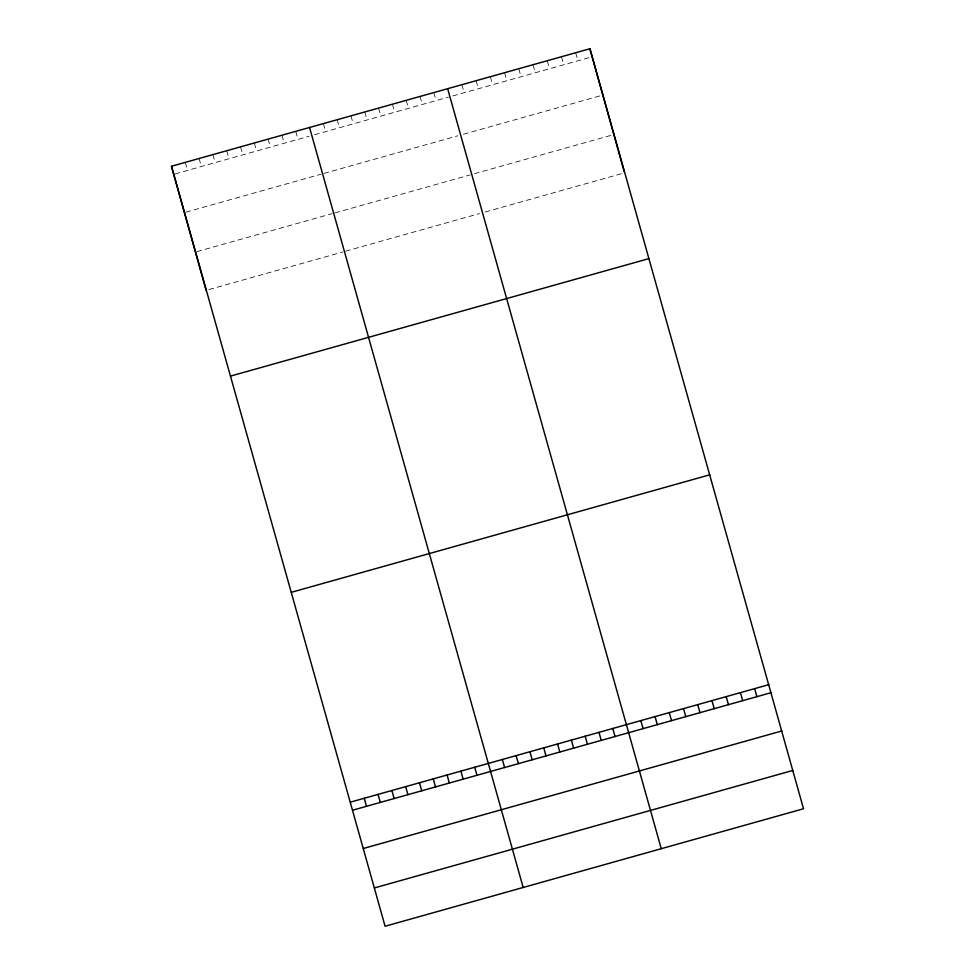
<?xml version="1.0" encoding="UTF-8"?>
<svg xmlns="http://www.w3.org/2000/svg" width="975" height="975" viewBox="0 0 975 975"><rect width="100%" height="100%" fill="white"/><g stroke="black" fill="none" stroke-linecap="round" stroke-linejoin="round"><path stroke-width="0.73" stroke-dasharray="4.88 3.66" d="M175.098 173.891L309.051 136.281M314.572 134.733L448.512 97.122M452.741 95.94L589.314 57.586M185.798 212.197L321.116 174.196M323.883 173.428L457.823 135.805M463.43 134.233L601.429 95.489M196.816 251.66L332.134 213.659M334.9 212.891L470.218 174.891M474.447 173.696L612.446 134.952M208.894 289.575L342.834 251.964M345.589 251.184L479.542 213.574M485.148 212.002L623.147 173.245M575.689 52.748L577.931 60.779M561.466 56.745L563.708 64.777M547.231 60.73L549.473 68.774M533.008 64.728L535.251 72.759M518.785 68.725L521.028 76.757M504.55 72.723L506.793 80.754M490.327 76.72L492.57 84.752M476.105 80.706L478.347 88.749M461.87 84.703L464.112 92.735M433.838 92.576L436.081 100.608M420.03 96.452L422.273 104.483M406.222 100.327L408.464 108.371M392.413 104.215L394.656 112.247M378.605 108.091L380.847 116.123M364.796 111.967L367.039 119.998M350.988 115.842L353.23 123.874M337.179 119.718L339.422 127.749M323.371 123.593L325.613 131.625M295.754 131.357L297.997 139.388M281.946 135.232L284.188 143.264M268.137 139.108L270.38 147.14M254.329 142.984L256.571 151.015M240.52 146.859L242.763 154.891M226.712 150.735L228.954 158.779M212.903 154.611L215.146 162.654M199.095 158.498L201.337 166.53M185.287 162.374L187.529 170.406"/><path stroke-width="1.46" d="M171.478 166.25L589.912 48.75L803.522 808.75L385.088 926.25L171.478 166.25L206.127 290.355M230.539 376.094L648.972 258.594M291.379 592.3L709.812 474.801M350.439 802.145L768.873 684.645M352.682 810.188L771.115 692.689M363.37 848.482L781.804 730.982M374.388 887.945L792.821 770.445M447.647 88.701L661.257 848.701M309.562 127.469L523.173 887.469M589.912 48.75L624.207 171.576M754.65 688.642L756.892 696.674M740.415 692.64L742.658 700.672M726.192 696.638L728.435 704.669M711.969 700.635L714.212 708.667M697.734 704.62L699.977 712.664M683.512 708.618L685.754 716.649M669.289 712.615L671.531 720.647M655.054 716.613L657.296 724.644M640.831 720.61L643.073 728.642M612.8 728.471L615.042 736.515M598.991 732.359L601.234 740.391M585.183 736.235L587.425 744.266M571.374 740.11L573.617 748.142M557.566 743.986L559.808 752.017M543.758 747.862L546 755.893M529.949 751.737L532.192 759.781M516.141 755.625L518.383 763.657M502.332 759.501L504.575 767.532M474.715 767.252L476.958 775.283M460.907 771.128L463.149 779.159M447.098 775.003L449.341 783.047M433.29 778.879L435.533 786.922M419.482 782.767L421.724 790.798M405.673 786.642L407.916 794.674M391.865 790.518L394.107 798.549M378.056 794.393L380.299 802.425M364.248 798.269L366.49 806.301"/></g></svg>
